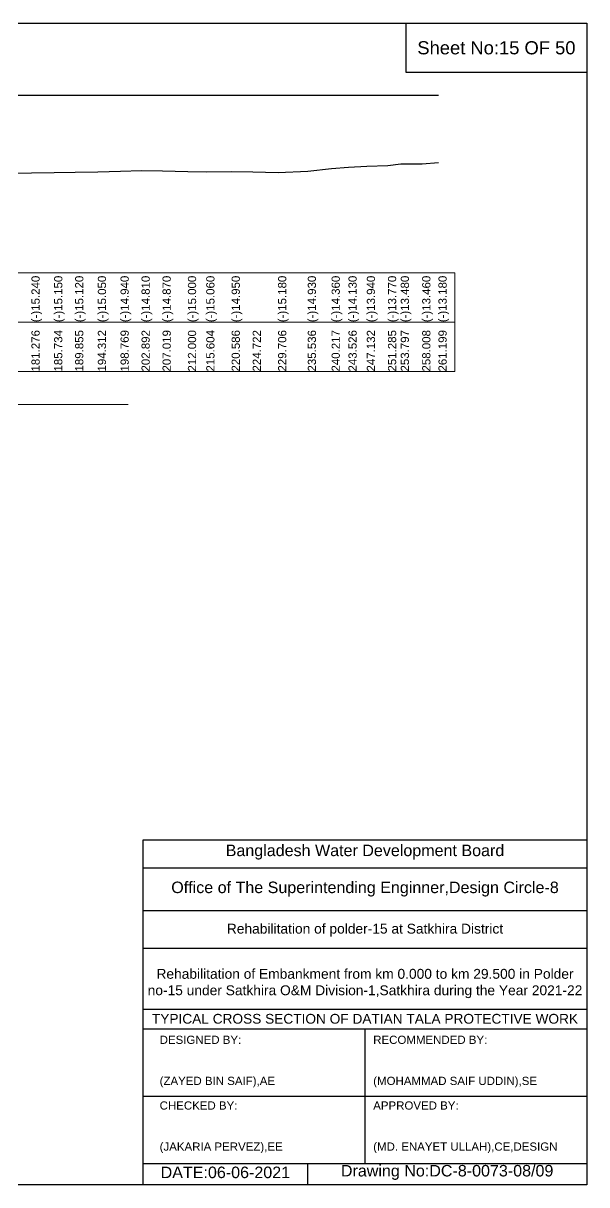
# Model space of a CAD drawing. Header units: inches. Extents: x 89000 to 845000, y -7071 to 18.
# Drawn here: x 316570 to 320000, y -7071 to 0 of the extents above; entities that cross this region are included whole.
import ezdxf

# ---------------------------------------------------------------- set-up
doc = ezdxf.new("R2010")
doc.units = ezdxf.units.IN
doc.header["$LTSCALE"] = 7
doc.header["$MEASUREMENT"] = 0
for name, color, linetype, lineweight in [('Cross section Data Border', 7, 'Continuous', 9), ('Cross Section Labels', 7, 'Continuous', 9), ('Existing_Bed_Level for Xsection', 7, 'Continuous', 25), ('Long Section Labels', 7, 'Continuous', 9)]:
    doc.layers.add(name, color=color, linetype=linetype, lineweight=lineweight)
doc.styles.get("Standard").update_dxf_attribs({"font": 'arial.ttf'})

msp = doc.modelspace()

# ---------------------------------------------------------------- linework, layer by layer
for points in [[(310000, 0), (320000, 0), (320000, -7071), (310000, -7071)], [(318900, 0), (320000, 0), (320000, -300), (318900, -300)]]:
    msp.add_lwpolyline(points, close=True)
for points in [[(317300, -7071), (317300, -4971), (320000, -4971)], [(317300, -5141), (320000, -5141)], [(317300, -5401), (320000, -5401)], [(317300, -5631), (320000, -5631)], [(317300, -6001), (320000, -6001)], [(317300, -6121), (320000, -6121)], [(318650, -6121), (318650, -6941)], [(317300, -6531), (320000, -6531)], [(317300, -6941), (320000, -6941)], [(318300, -6941), (318300, -7071)]]:
    msp.add_lwpolyline(points)
at = {"layer": 'Cross section Data Border'}
msp.add_lwpolyline([(310100, -1520.26), (319197.17389, -1520.26), (319197.17389, -2120.26), (310100, -2120.26)], close=True, dxfattribs=at)
msp.add_lwpolyline([(310100, -1820.26), (319197.17389, -1820.26)], dxfattribs=at)
at = {"layer": 'Cross Section Labels'}
msp.add_lwpolyline([(312888.58694, -2320.26), (315048.58694, -2320.26), (317208.58694, -2320.26)], dxfattribs=at)
at = {"layer": 'Existing_Bed_Level for Xsection'}
for points in [[(311000, -438.26), (319097.17389, -438.26)], [(316454.94308, -912.56), (316619.55701, -910.7), (316757.74409, -907.91), (316885.51145, -906.98), (317023.65977, -904.81), (317161.83, -901.4), (317289.6395, -897.37), (317417.59901, -899.23), (317572, -903.26), (317683.7179, -905.12), (317838.15311, -901.71), (317966.38357, -905.12), (318120.89636, -908.84), (318301.60236, -901.09), (318446.71364, -883.42), (318549.31156, -876.29), (318661.07786, -870.4), (318789.82567, -865.13), (318867.71206, -856.14), (318998.24031, -855.52), (319097.17389, -846.84)]]:
    msp.add_lwpolyline(points, dxfattribs=at)

# ---------------------------------------------------------------- texts
at = {"attachment_point": 5}
for s, insert, char_height in [('Sheet No:15 OF 50', (319450, -150), 80), ('Bangladesh Water Development Board', (318650, -5046), 70), ('Office of The Superintending Enginner,Design Circle-8', (318650, -5271), 70)]:
    msp.add_mtext(s, dxfattribs=dict(at, insert=insert, char_height=char_height))
for s, insert, char_height, width, attachment_point in [('Rehabilitation of polder-15 at Satkhira District', (318650, -5521), 60, 2800, 5), ('Rehabilitation of Embankment from km 0.000 to km 29.500 in Polder no-15 under Satkhira O&M Division-1,Satkhira during the Year 2021-22', (318650, -5846), 60, 2700, 5), ('TYPICAL CROSS SECTION OF DATIAN TALA PROTECTIVE WORK', (318650, -6061), 59.5765532, 2800, 5), ('DESIGNED BY:^J^J^J(ZAYED BIN SAIF),AE', (317400, -6321), 50, 1400, 4), ('RECOMMENDED BY:^J^J^J(MOHAMMAD SAIF UDDIN),SE', (318700, -6321), 50, 1400, 4), ('CHECKED BY:^J^J^J(JAKARIA PERVEZ),EE', (317400, -6721), 50, 1400, 4), ('APPROVED BY:^J^J^J(MD. ENAYET ULLAH),CE,DESIGN', (318700, -6721), 50, 1400, 4), ('DATE:06-06-2021', (317800, -6996), 70, 1400, 5), ('Drawing No:DC-8-0073-08/09', (319150, -6996), 70, 2200, 5)]:
    msp.add_mtext(s, dxfattribs=dict(insert=insert, char_height=char_height, width=width, attachment_point=attachment_point))
at = {"layer": 'Long Section Labels', "char_height": 50, "attachment_point": 1, "rotation": 90}
for s, insert in [('(-)15.240', (316619.55701, -1820.26)), ('(-)15.150', (316757.74409, -1820.26)), ('(-)15.120', (316885.51145, -1820.26)), ('(-)15.050', (317023.65977, -1820.26)), ('(-)14.940', (317161.83, -1820.26)), ('(-)14.810', (317289.6395, -1820.26)), ('(-)14.870', (317417.59901, -1820.26)), ('(-)15.000', (317572, -1820.26)), ('(-)15.060', (317683.7179, -1820.26)), ('(-)15.060', (317683.7179, -1820.26)), ('(-)14.950', (317838.15311, -1820.26)), ('(-)15.180', (318120.89636, -1820.26)), ('(-)14.930', (318301.60236, -1820.26)), ('(-)14.360', (318446.71364, -1820.26)), ('(-)14.130', (318549.31156, -1820.26)), ('(-)13.940', (318661.07786, -1820.26)), ('(-)13.770', (318789.82567, -1820.26)), ('(-)13.480', (318867.71206, -1820.26)), ('(-)13.460', (318998.24031, -1820.26)), ('(-)13.180', (319097.17389, -1820.26)), ('181.276', (316619.55701, -2120.26)), ('185.734', (316757.74409, -2120.26)), ('189.855', (316885.51145, -2120.26)), ('194.312', (317023.65977, -2120.26)), ('198.769', (317161.83, -2120.26)), ('202.892', (317289.6395, -2120.26)), ('207.019', (317417.59901, -2120.26)), ('212.000', (317572, -2120.26)), ('215.604', (317683.7179, -2120.26)), ('220.586', (317838.15311, -2120.26)), ('224.722', (317966.38357, -2120.26)), ('229.706', (318120.89636, -2120.26)), ('235.536', (318301.60236, -2120.26)), ('240.217', (318446.71364, -2120.26)), ('243.526', (318549.31156, -2120.26)), ('247.132', (318661.07786, -2120.26)), ('251.285', (318789.82567, -2120.26)), ('253.797', (318867.71206, -2120.26)), ('258.008', (318998.24031, -2120.26)), ('261.199', (319097.17389, -2120.26))]:
    msp.add_mtext(s, dxfattribs=dict(at, insert=insert))

doc.saveas('drawing.dxf')
